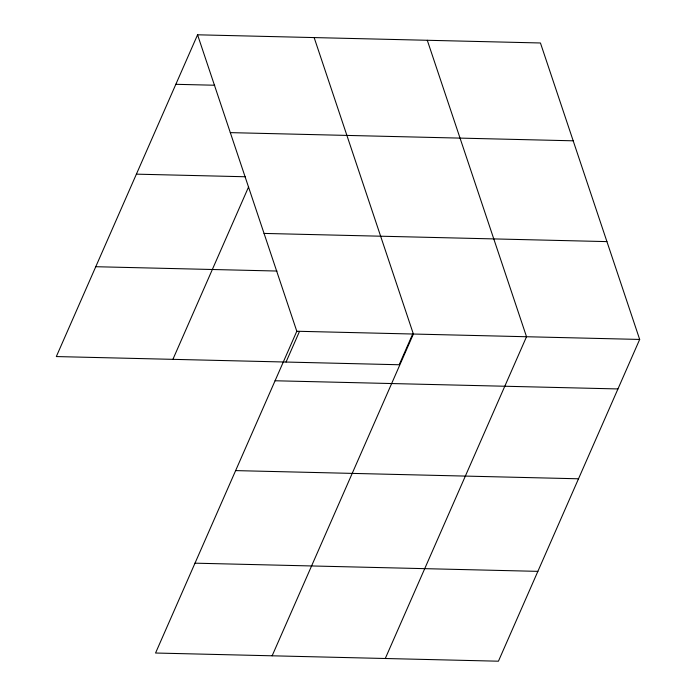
<?xml version="1.0" encoding="UTF-8"?>
<svg xmlns="http://www.w3.org/2000/svg" width="696" height="696" viewBox="0 0 696 696"><rect width="100%" height="100%" fill="white"/><g stroke="black" fill="none" stroke-linecap="round" stroke-linejoin="round"><path stroke-width="1.04" d="M197.568 34.8L296.8 331.252L155.556 653.022L498.432 661.2L639.676 339.439L540.444 42.978L197.568 34.8L56.324 356.561L399.2 364.748L412.632 334.141M172.904 359.345L248.602 186.885M286.047 362.042L299.48 331.435M272.136 655.797L413.38 334.036L314.148 37.584M385.28 658.503L526.524 336.733L427.292 40.281M175.836 84.312L214.699 85.234M230.315 132.631L573.191 140.809M136.399 174.157L245.418 176.758M264.054 233.421L606.929 241.608M95.761 266.716L276.999 271.04M296.8 331.252L639.676 339.439M275.068 380.764L617.944 388.942M235.631 470.609L578.507 478.787M195.002 563.177L537.869 571.355"/></g></svg>
